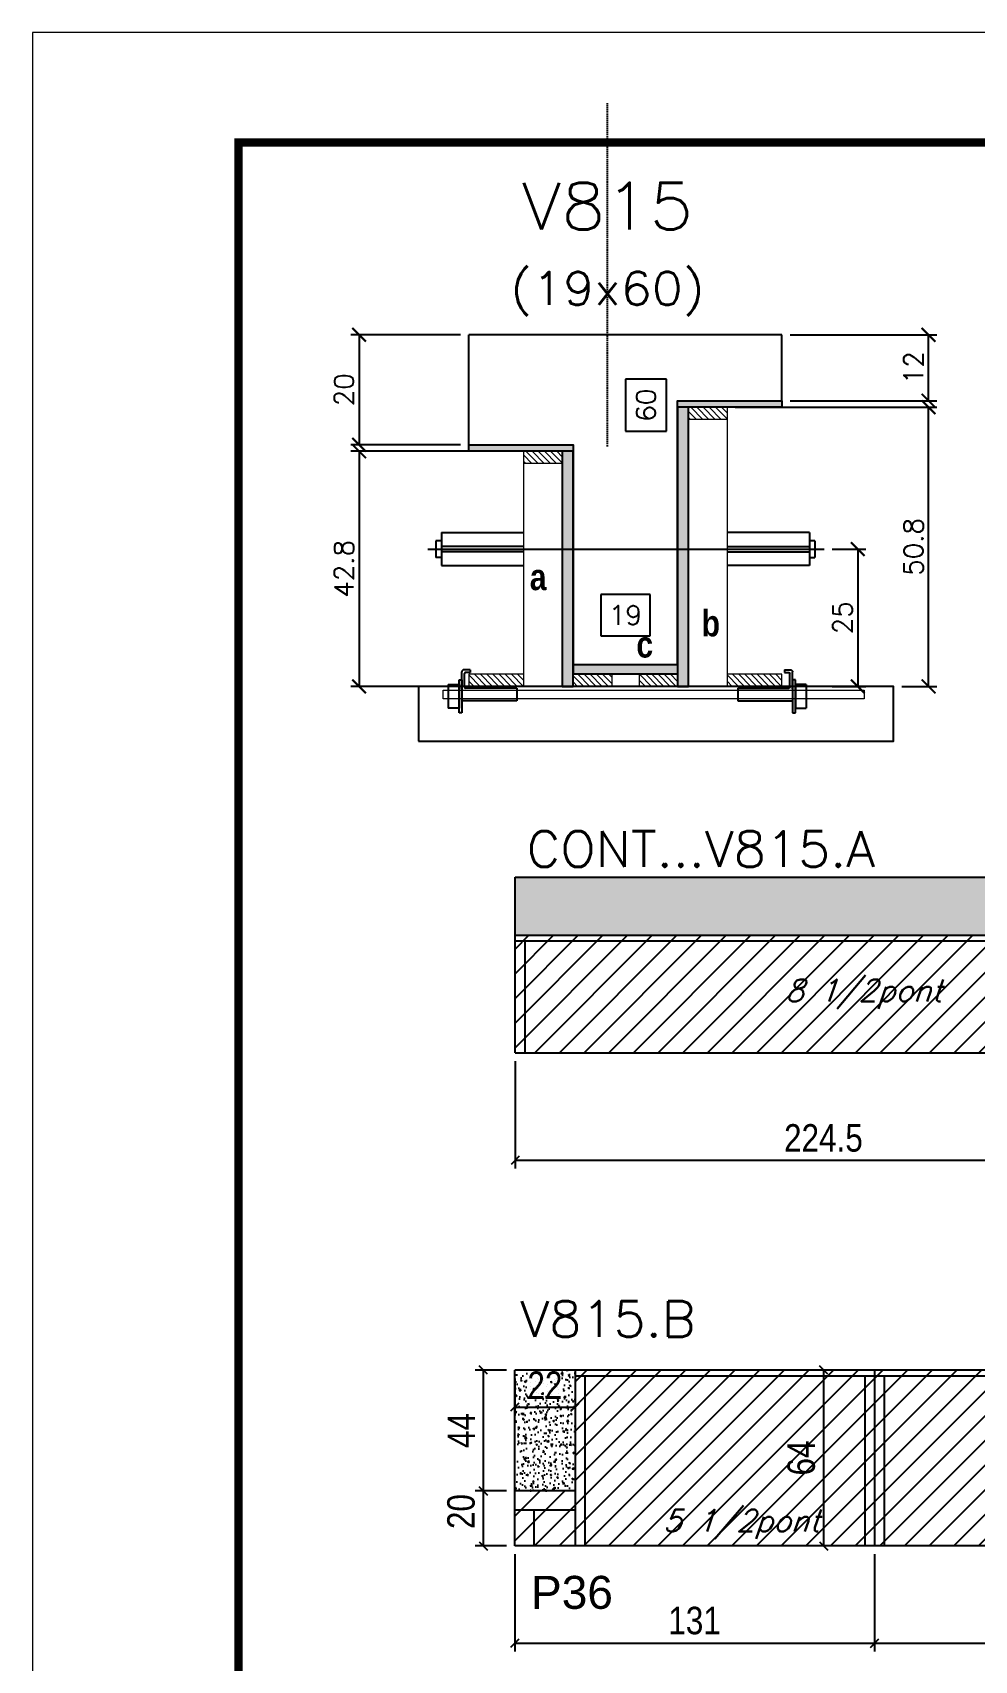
# Model space of a CAD drawing. Extents: x -20960 to -5926, y -2106 to 21915.
# Drawn here: x -10608 to -10266, y 15580 to 16173 of the extents above; entities that cross this region are included whole.
import ezdxf
from ezdxf.enums import TextEntityAlignment as Align

# ---------------------------------------------------------------- set-up
doc = ezdxf.new("R2010")
doc.units = 0
doc.linetypes.add('DASHED', pattern=[0.75, 0.5, -0.25])
doc.linetypes.add('HIDDEN', pattern=[0.375, 0.25, -0.125])
for name, color, linetype in [('5', 5, 'Continuous'), ('barrote', 251, 'Continuous'), ('COTA', 241, 'Continuous'), ('Cota Seção (2x)', 4, 'Continuous'), ('detalhes', 4, 'Continuous'), ('Painéis', 200, 'Continuous'), ('presilha', 1, 'Continuous'), ('Reaproveitamento', 251, 'Continuous'), ('SARR_2.2x7', 40, 'Continuous'), ('SARR_3.5x7', 81, 'Continuous'), ('TENSOR', 3, 'Continuous'), ('texto', 7, 'Continuous'), ('Texto de Titulo', 7, 'Continuous'), ('Texto Qtd Sarr', 242, 'Continuous')]:
    doc.layers.add(name, color=color, linetype=linetype)
for name, color, linetype, lineweight in [('CONCRETO', 251, 'Continuous', 25), ('Folhas', 255, 'Continuous', 9), ('Hachura', 251, 'Continuous', 9), ('Madeira', 126, 'Continuous', 18), ('SARRAFO DE PRESSAO', 251, 'DASHED', 9), ('SCO-___-LAJ', 2, 'Continuous', 0), ('Texto Seção', 7, 'Continuous', 15)]:
    doc.layers.add(name, color=color, linetype=linetype, lineweight=lineweight)
doc.styles.add('COTA TECNICA', font='techl___.ttf', dxfattribs={"height": 10})
doc.styles.add('REGUA-120', font='ROMANS.shx', dxfattribs={"height": 15})
doc.styles.add('Romans', font='romans.shx')
doc.styles.get("Standard").update_dxf_attribs({"font": 'arial.ttf'})
doc.styles.add('TECNICA', font='techb___.ttf', dxfattribs={"height": 10})
doc.dimstyles.new('Cota Seção (2x)', dxfattribs={"dimtxt": 7, "dimasz": 5, "dimexe": 3, "dimexo": 3, "dimgap": 2, "dimtad": 3, "dimdec": 1, "dimlfac": 0.5, "dimzin": 12, "dimdsep": 46, "dimtxsty": 'Romans', "dimblk": 'ARCHTICK', "dimcen": 0, "dimclrd": 4, "dimclre": 4, "dimclrt": 1, "dimadec": 1, "dimazin": 3, "dimtfac": 1, "dimtdec": 1, "dimtmove": 0, "dimatfit": 3, "dimldrblk": 'OBLIQUE', "dimfxl": 1, "dimtolj": 1, "dimtzin": 12, "dimarcsym": 0})
doc.dimstyles.new('Cota Seção interna', dxfattribs={"dimtxt": 7, "dimasz": 6, "dimexe": 0.18, "dimexo": 2, "dimgap": -4, "dimtad": 3, "dimdec": 1, "dimlfac": 0.5, "dimzin": 12, "dimdsep": 46, "dimtxsty": 'Romans', "dimblk": 'ARCHTICK', "dimcen": 0.09, "dimse1": 1, "dimse2": 1, "dimsd1": 1, "dimsd2": 1, "dimclrd": 180, "dimclre": 5, "dimclrt": 1, "dimadec": 0, "dimazin": 3, "dimtfac": 1, "dimtdec": 1, "dimtofl": 0, "dimtmove": 0, "dimatfit": 3, "dimldrblk": 'ARCHTICK', "dimfxl": 1, "dimtolj": 1, "dimtzin": 0, "dimarcsym": 0})
doc.dimstyles.new('PAINEL', dxfattribs={"dimtxt": 10, "dimasz": 3, "dimexe": 3, "dimexo": 3, "dimgap": 3, "dimtad": 1, "dimdec": 1, "dimzin": 12, "dimdsep": 46, "dimtxsty": 'COTA TECNICA', "dimblk1": 'OBLIQUE', "dimblk2": 'OBLIQUE', "dimsah": 1, "dimcen": 0.9, "dimclrd": 4, "dimclre": 4, "dimclrt": 240, "dimadec": 1, "dimazin": 3, "dimtfac": 1, "dimtdec": 1, "dimtmove": 0, "dimatfit": 3, "dimfxl": 1, "dimtolj": 1, "dimtzin": 12, "dimarcsym": 0})
pattern_1 = [(45, (-152544.062, -16012.6736), (-4.49012806, 4.49012806), [])]

# ---------------------------------------------------------------- blocks, each defined once
blk = doc.blocks.new('9999999999')
at = {"layer": 'Folhas'}
blk.add_lwpolyline([(98138.98, 34190.21), (99623.98, 34190.21), (99623.98, 35240.21), (98138.98, 35240.21)], close=True, dxfattribs=at)
at = {"layer": 'Folhas', "color": 30, "const_width": 3}
blk.add_lwpolyline([(98213.98, 34230.21), (99583.98, 34230.21), (99583.98, 35200.21), (98213.98, 35200.21)], close=True, dxfattribs=at)
blk = doc.blocks.new('titulo1')
at = {"layer": 'Defpoints', "color": 252, "linetype": 'HIDDEN', "ltscale": 2}
blk.add_line((0, 0), (0, 125), dxfattribs=at)
at = {"layer": 'Defpoints', "style": 'Romans', "oblique": 15}
blk.add_attdef('FOLHA', text='', height=10, dxfattribs=at).set_placement((0, 15.58), align=Align.MIDDLE_CENTER)
at = {"layer": 'Texto Qtd Sarr', "color": 3, "style": 'Romans', "oblique": 15}
for tag, height, p in [('TITULO', 17, (0, 71.45)), ('SEÇÃO', 12, (0, 41.55))]:
    blk.add_attdef(tag, text='', height=height, dxfattribs=at).set_placement(p, align=Align.MIDDLE_CENTER)
blk = doc.blocks.new('*D783')
at = {"layer": 'Cota Seção (2x)', "color": 180, "lineweight": -2, "transparency": 16777216}
for p, q in [((-10377.63, 16046.35), (-10392.63, 16046.35)), ((-10392.63, 16046.35), (-10392.63, 16027.35)), ((-10377.63, 16027.35), (-10377.63, 16046.35)), ((-10392.63, 16027.35), (-10377.63, 16027.35))]:
    blk.add_line(p, q, dxfattribs=at)
at = {"layer": 'Defpoints', "color": 0, "transparency": 16777216}
for p in [(-10373.63, 16062.47), (-10373.63, 16062.47), (-10373.63, 15942.47)]:
    blk.add_point(p, dxfattribs=at)
at = {"layer": 'Cota Seção (2x)', "color": 1, "transparency": 16777216, "insert": (-10385.13, 16036.85), "char_height": 7, "attachment_point": 5, "rotation": 90, "style": 'Romans'}
blk.add_mtext('\\A1;60', dxfattribs=at)
blk = doc.blocks.new('_ArchTick')
at = {"color": 0, "linetype": 'ByBlock', "const_width": 0.15}
blk.add_lwpolyline([(-0.5, -0.5), (0.5, 0.5)], dxfattribs=at)
blk = doc.blocks.new('PRESILHA METÁLICA 1')
at = {"layer": 'presilha'}
for p, q in [((7.5, 10.64), (7.5, 19.86)), ((12, 21), (8.64, 21)), ((9, 11.57), (9, 18.93)), ((12, 19.5), (9.57, 19.5)), ((12, 21), (12, 19.5)), ((0, 13), (6, 13)), ((0, 13), (0, 0)), ((6, 15.5), (7.5, 15.5)), ((6, -2.5), (6, 15.5)), ((6, 13), (6, 0)), ((7.5, 15.5), (7.5, -2.5)), ((37.5, 11), (9.57, 11)), ((37.5, 11), (37.5, 4.1)), ((6, 0), (0, 0)), ((37.5, 4.1), (7.5, 4.1)), ((7.5, -2.5), (6, -2.5))]:
    blk.add_line(p, q, dxfattribs=at)
for centre, radius, start, end in [((8.64, 19.86), 1.14, 90, 180), ((9.57, 18.93), 0.57, 90, 180), ((9.57, 11.57), 0.57, 180, 270)]:
    blk.add_arc(centre, radius, start, end, dxfattribs=at)
blk = doc.blocks.new('*D784')
at = {"layer": 'Cota Seção (2x)', "color": 180, "lineweight": -2, "transparency": 16777216}
for p, q in [((-10383.63, 15967.9), (-10401.63, 15967.9)), ((-10401.63, 15967.9), (-10401.63, 15952.9)), ((-10383.63, 15952.9), (-10383.63, 15967.9)), ((-10401.63, 15952.9), (-10383.63, 15952.9))]:
    blk.add_line(p, q, dxfattribs=at)
at = {"layer": 'Defpoints', "color": 0, "transparency": 16777216}
for p in [(-10373.63, 15948.9), (-10411.63, 15934.47), (-10373.63, 15934.47)]:
    blk.add_point(p, dxfattribs=at)
at = {"layer": 'Cota Seção (2x)', "color": 1, "transparency": 16777216, "insert": (-10392.63, 15960.4), "char_height": 7, "attachment_point": 5, "style": 'Romans'}
blk.add_mtext('\\A1;19', dxfattribs=at)
blk = doc.blocks.new('*D785')
at = {"layer": 'COTA', "color": 4, "lineweight": -2, "transparency": 16777216}
for p, q in [((-10432.63, 16020.07), (-10492.6, 16020.07)), ((-10489.6, 16020.07), (-10489.6, 15934.47)), ((-10432.63, 15934.47), (-10492.6, 15934.47))]:
    blk.add_line(p, q, dxfattribs=at)
at = {"layer": 'Defpoints', "color": 0, "transparency": 16777216}
for p in [(-10429.63, 16020.07), (-10489.6, 15934.47), (-10429.63, 15934.47)]:
    blk.add_point(p, dxfattribs=at)
at = {"layer": 'COTA', "color": 4, "lineweight": -2, "transparency": 16777216, "xscale": 5, "yscale": 5, "zscale": 5}
for p, rotation in [((-10489.6, 16020.07), 90), ((-10489.6, 15934.47), 270)]:
    blk.add_blockref('_ArchTick', p, dxfattribs=dict(at, rotation=rotation))
at = {"layer": 'COTA', "color": 1, "transparency": 16777216, "insert": (-10495.1, 15977.27), "char_height": 7, "attachment_point": 5, "rotation": 90, "style": 'Romans'}
blk.add_mtext('\\A1;42.8', dxfattribs=at)
blk = doc.blocks.new('_Oblique')
at = {"color": 0, "linetype": 'ByBlock', "lineweight": -2}
blk.add_line((-0.5, -0.5), (0.5, 0.5), dxfattribs=at)
blk = doc.blocks.new('*D786')
at = {"layer": 'COTA', "color": 4, "lineweight": -2, "transparency": 16777216}
for p, q in [((-10317.32, 15984.44), (-10305.05, 15984.44)), ((-10308.05, 15984.44), (-10308.05, 15934.47)), ((-10317.32, 15934.47), (-10305.05, 15934.47))]:
    blk.add_line(p, q, dxfattribs=at)
at = {"layer": 'Defpoints', "color": 0, "transparency": 16777216}
for p in [(-10320.32, 15984.44), (-10320.32, 15934.47), (-10308.05, 15934.47)]:
    blk.add_point(p, dxfattribs=at)
at = {"layer": 'COTA', "color": 4, "lineweight": -2, "transparency": 16777216, "xscale": 5, "yscale": 5, "zscale": 5}
for p, rotation in [((-10308.05, 15984.44), 90), ((-10308.05, 15934.47), 270)]:
    blk.add_blockref('_ArchTick', p, dxfattribs=dict(at, rotation=rotation))
at = {"layer": 'COTA', "color": 1, "transparency": 16777216, "insert": (-10313.55, 15959.46), "char_height": 7, "attachment_point": 5, "rotation": 90, "style": 'Romans'}
blk.add_mtext('\\A1;25', dxfattribs=at)
blk = doc.blocks.new('*D787')
at = {"layer": 'COTA', "color": 4, "lineweight": -2, "transparency": 16777216}
for p, q in [((-10452.63, 16062.47), (-10492.6, 16062.47)), ((-10489.6, 16062.47), (-10489.6, 16022.47)), ((-10452.63, 16022.47), (-10492.6, 16022.47))]:
    blk.add_line(p, q, dxfattribs=at)
at = {"layer": 'Defpoints', "color": 0, "transparency": 16777216}
for p in [(-10449.63, 16062.47), (-10489.6, 16022.47), (-10449.63, 16022.47)]:
    blk.add_point(p, dxfattribs=at)
at = {"layer": 'COTA', "color": 4, "lineweight": -2, "transparency": 16777216, "xscale": 5, "yscale": 5, "zscale": 5}
for p, rotation in [((-10489.6, 16062.47), 90), ((-10489.6, 16022.47), 270)]:
    blk.add_blockref('_ArchTick', p, dxfattribs=dict(at, rotation=rotation))
at = {"layer": 'COTA', "color": 1, "transparency": 16777216, "insert": (-10495.1, 16042.47), "char_height": 7, "attachment_point": 5, "rotation": 90, "style": 'Romans'}
blk.add_mtext('\\A1;20', dxfattribs=at)
blk = doc.blocks.new('*D788')
at = {"layer": 'COTA', "color": 4, "lineweight": -2, "transparency": 16777216}
for p, q in [((-10352.63, 16036.07), (-10279.25, 16036.07)), ((-10282.25, 15934.47), (-10282.25, 16036.07)), ((-10292.02, 15934.47), (-10279.25, 15934.47))]:
    blk.add_line(p, q, dxfattribs=at)
at = {"layer": 'Defpoints', "color": 0, "transparency": 16777216}
for p in [(-10355.63, 16036.07), (-10282.25, 16036.07), (-10295.02, 15934.47)]:
    blk.add_point(p, dxfattribs=at)
at = {"layer": 'COTA', "color": 4, "lineweight": -2, "transparency": 16777216, "xscale": 5, "yscale": 5, "zscale": 5}
for p, rotation in [((-10282.25, 16036.07), 90), ((-10282.25, 15934.47), 270)]:
    blk.add_blockref('_ArchTick', p, dxfattribs=dict(at, rotation=rotation))
at = {"layer": 'COTA', "color": 1, "transparency": 16777216, "insert": (-10287.75, 15985.27), "char_height": 7, "attachment_point": 5, "rotation": 90, "style": 'Romans'}
blk.add_mtext('\\A1;50.8', dxfattribs=at)
blk = doc.blocks.new('*D789')
at = {"layer": 'COTA', "color": 4, "lineweight": -2, "transparency": 16777216}
for p, q in [((-10332.63, 16062.47), (-10279.25, 16062.47)), ((-10282.25, 16038.47), (-10282.25, 16062.47)), ((-10332.63, 16038.47), (-10279.25, 16038.47))]:
    blk.add_line(p, q, dxfattribs=at)
at = {"layer": 'Defpoints', "color": 0, "transparency": 16777216}
for p in [(-10335.63, 16062.47), (-10282.25, 16062.47), (-10335.63, 16038.47)]:
    blk.add_point(p, dxfattribs=at)
at = {"layer": 'COTA', "color": 4, "lineweight": -2, "transparency": 16777216, "xscale": 5, "yscale": 5, "zscale": 5}
for p, rotation in [((-10282.25, 16062.47), 90), ((-10282.25, 16038.47), 270)]:
    blk.add_blockref('_ArchTick', p, dxfattribs=dict(at, rotation=rotation))
at = {"layer": 'COTA', "color": 1, "transparency": 16777216, "insert": (-10287.75, 16050.47), "char_height": 7, "attachment_point": 5, "rotation": 90, "style": 'Romans'}
blk.add_mtext('\\A1;12', dxfattribs=at)
blk = doc.blocks.new('*D765')
at = {"layer": 'COTA', "color": 4, "linetype": 'ByBlock', "lineweight": -2, "transparency": 16777216}
for p, q in [((-10432.95, 15618.53), (-10432.95, 15583.07)), ((-10301.95, 15618.53), (-10301.95, 15583.07)), ((-10432.95, 15586.07), (-10301.95, 15586.07))]:
    blk.add_line(p, q, dxfattribs=at)
at = {"layer": 'Defpoints', "color": 0, "linetype": 'ByBlock', "transparency": 16777216}
for p in [(-10432.95, 15621.53), (-10301.95, 15621.53), (-10301.95, 15586.07)]:
    blk.add_point(p, dxfattribs=at)
at = {"layer": 'COTA', "color": 4, "linetype": 'ByBlock', "lineweight": -2, "transparency": 16777216, "xscale": 3, "yscale": 3, "zscale": 3, "rotation": 180}
blk.add_blockref('_Oblique', (-10432.95, 15586.07), dxfattribs=at)
at = {"layer": 'COTA', "color": 4, "linetype": 'ByBlock', "lineweight": -2, "transparency": 16777216, "xscale": 3, "yscale": 3, "zscale": 3}
blk.add_blockref('_Oblique', (-10301.95, 15586.07), dxfattribs=at)
at = {"layer": 'COTA', "color": 240, "linetype": 'ByBlock', "transparency": 16777216, "insert": (-10367.45, 15594.29), "char_height": 10, "attachment_point": 5, "style": 'COTA TECNICA'}
blk.add_mtext('\\A1;131', dxfattribs=at)
blk = doc.blocks.new('*D766')
at = {"layer": 'COTA', "color": 4, "linetype": 'ByBlock', "lineweight": -2, "transparency": 16777216}
for p, q in [((-10301.95, 15618.53), (-10301.95, 15583.07)), ((-10179.95, 15618.53), (-10179.95, 15583.07)), ((-10301.95, 15586.07), (-10179.95, 15586.07))]:
    blk.add_line(p, q, dxfattribs=at)
at = {"layer": 'Defpoints', "color": 0, "linetype": 'ByBlock', "transparency": 16777216}
for p in [(-10301.95, 15621.53), (-10179.95, 15621.53), (-10179.95, 15586.07)]:
    blk.add_point(p, dxfattribs=at)
at = {"layer": 'COTA', "color": 4, "linetype": 'ByBlock', "lineweight": -2, "transparency": 16777216, "xscale": 3, "yscale": 3, "zscale": 3, "rotation": 180}
blk.add_blockref('_Oblique', (-10301.95, 15586.07), dxfattribs=at)
at = {"layer": 'COTA', "color": 4, "linetype": 'ByBlock', "lineweight": -2, "transparency": 16777216, "xscale": 3, "yscale": 3, "zscale": 3}
blk.add_blockref('_Oblique', (-10179.95, 15586.07), dxfattribs=at)
at = {"layer": 'COTA', "color": 240, "linetype": 'ByBlock', "transparency": 16777216, "insert": (-10240.95, 15594.12), "char_height": 10, "attachment_point": 5, "style": 'COTA TECNICA'}
blk.add_mtext('\\A1;122', dxfattribs=at)
blk = doc.blocks.new('*D772')
at = {"layer": 'COTA', "color": 4, "linetype": 'ByBlock', "lineweight": -2, "transparency": 16777216}
for p, q in [((-10435.95, 15641.53), (-10447.34, 15641.53)), ((-10444.34, 15621.53), (-10444.34, 15641.53)), ((-10435.95, 15621.53), (-10447.34, 15621.53))]:
    blk.add_line(p, q, dxfattribs=at)
at = {"layer": 'Defpoints', "color": 0, "linetype": 'ByBlock', "transparency": 16777216}
for p in [(-10444.34, 15641.53), (-10432.95, 15641.53), (-10432.95, 15621.53)]:
    blk.add_point(p, dxfattribs=at)
at = {"layer": 'COTA', "color": 4, "linetype": 'ByBlock', "lineweight": -2, "transparency": 16777216, "xscale": 3, "yscale": 3, "zscale": 3}
for p, rotation in [((-10444.34, 15641.53), 90), ((-10444.34, 15621.53), 270)]:
    blk.add_blockref('_Oblique', p, dxfattribs=dict(at, rotation=rotation))
at = {"layer": 'COTA', "color": 240, "linetype": 'ByBlock', "transparency": 16777216, "insert": (-10452.44, 15634.03), "char_height": 10, "attachment_point": 5, "rotation": 90, "style": 'COTA TECNICA'}
blk.add_mtext('\\A1;20', dxfattribs=at)
blk = doc.blocks.new('*D773')
at = {"layer": 'COTA', "color": 4, "linetype": 'ByBlock', "lineweight": -2, "transparency": 16777216}
for p, q in [((-10435.95, 15685.53), (-10447.34, 15685.53)), ((-10444.34, 15641.53), (-10444.34, 15685.53)), ((-10435.95, 15641.53), (-10447.34, 15641.53))]:
    blk.add_line(p, q, dxfattribs=at)
at = {"layer": 'Defpoints', "color": 0, "linetype": 'ByBlock', "transparency": 16777216}
for p in [(-10444.34, 15685.53), (-10432.95, 15685.53), (-10432.95, 15641.53)]:
    blk.add_point(p, dxfattribs=at)
at = {"layer": 'COTA', "color": 4, "linetype": 'ByBlock', "lineweight": -2, "transparency": 16777216, "xscale": 3, "yscale": 3, "zscale": 3}
for p, rotation in [((-10444.34, 15685.53), 90), ((-10444.34, 15641.53), 270)]:
    blk.add_blockref('_Oblique', p, dxfattribs=dict(at, rotation=rotation))
at = {"layer": 'COTA', "color": 240, "linetype": 'ByBlock', "transparency": 16777216, "insert": (-10452.41, 15663.53), "char_height": 10, "attachment_point": 5, "rotation": 90, "style": 'COTA TECNICA'}
blk.add_mtext('\\A1;44', dxfattribs=at)
blk = doc.blocks.new('*D811')
at = {"layer": 'COTA', "color": 4, "lineweight": -2, "ltscale": 25, "transparency": 16777216}
for p, q in [((-10432.95, 15682.53), (-10432.95, 15669.05)), ((-10410.95, 15682.53), (-10410.95, 15669.05)), ((-10432.95, 15672.05), (-10410.95, 15672.05))]:
    blk.add_line(p, q, dxfattribs=at)
at = {"layer": 'Defpoints', "color": 0, "ltscale": 25, "transparency": 16777216}
for p in [(-10432.95, 15685.53), (-10410.95, 15685.53), (-10410.95, 15672.05)]:
    blk.add_point(p, dxfattribs=at)
at = {"layer": 'COTA', "color": 4, "lineweight": -2, "ltscale": 25, "transparency": 16777216, "xscale": 3, "yscale": 3, "zscale": 3, "rotation": 180}
blk.add_blockref('_Oblique', (-10432.95, 15672.05), dxfattribs=at)
at = {"layer": 'COTA', "color": 4, "lineweight": -2, "ltscale": 25, "transparency": 16777216, "xscale": 3, "yscale": 3, "zscale": 3}
blk.add_blockref('_Oblique', (-10410.95, 15672.05), dxfattribs=at)
at = {"layer": 'COTA', "color": 240, "ltscale": 25, "transparency": 16777216, "insert": (-10421.95, 15680.05), "char_height": 10, "attachment_point": 5, "style": 'COTA TECNICA'}
blk.add_mtext('\\A1;22', dxfattribs=at)
blk = doc.blocks.new('*D812')
at = {"layer": 'COTA', "color": 4, "lineweight": -2, "ltscale": 25, "transparency": 16777216}
for p, q in [((-10304.95, 15685.53), (-10323.48, 15685.53)), ((-10320.48, 15685.53), (-10320.48, 15621.53)), ((-10304.95, 15621.53), (-10323.48, 15621.53))]:
    blk.add_line(p, q, dxfattribs=at)
at = {"layer": 'Defpoints', "color": 0, "ltscale": 25, "transparency": 16777216}
for p in [(-10301.95, 15685.53), (-10320.48, 15621.53), (-10301.95, 15621.53)]:
    blk.add_point(p, dxfattribs=at)
at = {"layer": 'COTA', "color": 4, "lineweight": -2, "ltscale": 25, "transparency": 16777216, "xscale": 3, "yscale": 3, "zscale": 3}
for p, rotation in [((-10320.48, 15685.53), 90), ((-10320.48, 15621.53), 270)]:
    blk.add_blockref('_Oblique', p, dxfattribs=dict(at, rotation=rotation))
at = {"layer": 'COTA', "color": 240, "ltscale": 25, "transparency": 16777216, "insert": (-10328.58, 15653.53), "char_height": 10, "attachment_point": 5, "rotation": 90, "style": 'COTA TECNICA'}
blk.add_mtext('\\A1;64', dxfattribs=at)
blk = doc.blocks.new('*D779')
at = {"layer": 'COTA', "color": 4, "linetype": 'ByBlock', "lineweight": -2, "transparency": 16777216}
for p, q in [((-10432.78, 15798.06), (-10432.78, 15758.91)), ((-10208.28, 15798.06), (-10208.28, 15758.91)), ((-10432.78, 15761.91), (-10208.28, 15761.91))]:
    blk.add_line(p, q, dxfattribs=at)
at = {"layer": 'Defpoints', "color": 0, "linetype": 'ByBlock', "transparency": 16777216}
for p in [(-10432.78, 15801.06), (-10208.28, 15801.06), (-10208.28, 15761.91)]:
    blk.add_point(p, dxfattribs=at)
at = {"layer": 'COTA', "color": 4, "linetype": 'ByBlock', "lineweight": -2, "transparency": 16777216, "xscale": 3, "yscale": 3, "zscale": 3, "rotation": 180}
blk.add_blockref('_Oblique', (-10432.78, 15761.91), dxfattribs=at)
at = {"layer": 'COTA', "color": 4, "linetype": 'ByBlock', "lineweight": -2, "transparency": 16777216, "xscale": 3, "yscale": 3, "zscale": 3}
blk.add_blockref('_Oblique', (-10208.28, 15761.91), dxfattribs=at)
at = {"layer": 'COTA', "color": 240, "linetype": 'ByBlock', "transparency": 16777216, "insert": (-10320.53, 15770.01), "char_height": 10, "attachment_point": 5, "style": 'COTA TECNICA'}
blk.add_mtext('\\A1;224.5', dxfattribs=at)

msp = doc.modelspace()

# ---------------------------------------------------------------- hatches: boundary and pattern name
at = {"layer": 'COTA', "ltscale": 25}
h = msp.add_hatch(dxfattribs=at)
h.set_pattern_fill('AR-CONC', color=256, scale=0.03)
h.set_pattern_definition([(50, (-147740.269, -7948.827), (5.46554007, -0.47817257), [0.5715, -6.2865]), (355, (-147740.269, -7948.827), (-1.05730264, 5.73170536), [0.4572, -5.02921753]), (100.4514447, (-147739.8136, -7948.867), (4.40823741, 5.25353256), [0.48570026, -5.34270734]), (46.1842, (-147740.269, -7947.303), (8.13237123, -1.26126984), [0.85725, -9.42975]), (96.6355576, (-147739.591, -7947.408), (7.122124, 7.42278374), [0.7285507, -8.01406824]), (351.184151, (-147740.269, -7947.303), (7.122124, 7.42278374), [0.685799, -7.54379196]), (21, (-147739.507, -7947.684), (4.54843174, -3.06795595), [0.5715, -6.2865]), (326, (-147739.507, -7947.684), (1.85406085, 5.52563898), [0.4572, -5.0292]), (71.451445, (-147739.128, -7947.94), (6.40249258, 2.45768307), [0.48570026, -5.34269813]), (37.5, (-147740.269, -7948.8272), (0.092658098, 2.536651166), [0, -4.96824, 0, -5.1054, 0, -5.04825]), (7.5, (-147740.269, -7948.8272), (2.004589875, 3.005417245), [0, -2.91084, 0, -4.85394, 0, -1.92405]), (327.5, (-147741.9683, -7948.8272), (4.067717855, -0.17186232), [0, -1.905, 0, -5.9436, 0, -7.8867]), (317.5, (-147742.7303, -7948.8272), (4.44387544, 0.76279473), [0, -2.4765, 0, -3.94716, 0, -5.6007])])
h.paths.add_polyline_path([(-10432.78, 15865.06), (-10432.78, 15843.86), (-9262.78, 15843.86), (-9262.78, 15865.06)])
at = {"layer": 'COTA', "linetype": 'ByBlock'}
h = msp.add_hatch(dxfattribs=at)
h.set_pattern_fill('AR-CONC', color=256, scale=0.03)
h.set_pattern_definition([(50, (-147709.4264, -14827.927), (5.46554007, -0.47817257), [0.5715, -6.2865]), (355, (-147709.4264, -14827.927), (-1.05730264, 5.73170536), [0.4572, -5.02921753]), (100.4514447, (-147708.971, -14827.967), (4.40823741, 5.25353256), [0.48570026, -5.34270734]), (46.1842, (-147709.4264, -14826.403), (8.13237123, -1.26126984), [0.85725, -9.42975]), (96.6355576, (-147708.749, -14826.508), (7.122124, 7.42278374), [0.7285507, -8.01406824]), (351.184151, (-147709.426, -14826.403), (7.122124, 7.42278374), [0.685799, -7.54379196]), (21, (-147708.6644, -14826.784), (4.54843174, -3.06795595), [0.5715, -6.2865]), (326, (-147708.6644, -14826.784), (1.85406085, 5.52563898), [0.4572, -5.0292]), (71.451445, (-147708.2854, -14827.0397), (6.40249258, 2.45768307), [0.48570026, -5.34269813]), (37.5, (-147709.4264, -14827.927), (0.092658098, 2.536651166), [0, -4.96824, 0, -5.1054, 0, -5.04825]), (7.5, (-147709.4264, -14827.927), (2.004589875, 3.005417245), [0, -2.91084, 0, -4.85394, 0, -1.92405]), (327.5, (-147711.1257, -14827.927), (4.067717855, -0.17186232), [0, -1.905, 0, -5.9436, 0, -7.8867]), (317.5, (-147711.8877, -14827.927), (4.44387544, 0.76279473), [0, -2.4765, 0, -3.94716, 0, -5.6007])])
h.paths.add_polyline_path([(-10432.95, 15641.53), (-10410.95, 15641.53), (-10410.95, 15685.53), (-10432.95, 15685.53)])
at = {"layer": 'Hachura'}
h = msp.add_hatch(color=256, dxfattribs=at)
h.dxf.hatch_style = 1
h.paths.add_polyline_path([(-10373.63, 16036.07), (-10373.63, 16038.47), (-10335.63, 16038.47), (-10335.63, 16036.07)])
h = msp.add_hatch(color=256, dxfattribs=at)
h.dxf.hatch_style = 1
h.paths.add_polyline_path([(-10369.63, 16036.07), (-10373.63, 16036.07), (-10373.63, 15934.47), (-10369.63, 15934.47)])
h = msp.add_hatch(dxfattribs=at)
h.set_pattern_fill('ANSI31', color=256, scale=0.5, angle=270, style=0)
h.set_pattern_definition([(315, (12536.1923, 7728.4293), (1.12253202, 1.12253202), [])])
h.paths.add_polyline_path([(-10369.63, 16031.67), (-10369.63, 16036.07), (-10355.63, 16036.07), (-10355.63, 16031.67)])
h = msp.add_hatch(color=256, dxfattribs=at)
h.dxf.hatch_style = 1
h.paths.add_polyline_path([(-10449.63, 16020.07), (-10449.63, 16022.47), (-10411.63, 16022.47), (-10411.63, 16020.07)])
h = msp.add_hatch(dxfattribs=at)
h.set_pattern_fill('ANSI31', color=256, scale=0.5, angle=270, style=0)
h.set_pattern_definition([(315, (12476.1923, 7712.4293), (1.12253202, 1.12253202), [])])
h.paths.add_polyline_path([(-10429.63, 16015.67), (-10429.63, 16020.07), (-10415.63, 16020.07), (-10415.63, 16015.67)])
h = msp.add_hatch(color=256, dxfattribs=at)
h.dxf.hatch_style = 1
h.paths.add_polyline_path([(-10411.63, 16020.07), (-10415.63, 16020.07), (-10415.63, 15934.47), (-10411.63, 15934.47)])
h = msp.add_hatch(dxfattribs=at)
h.set_pattern_fill('ANSI31', color=256, scale=0.5, angle=270, style=0)
h.set_pattern_definition([(315, (12442.1923, 7704.8293), (1.12253202, 1.12253202), [])])
h.paths.add_polyline_path([(-10429.63, 15934.47), (-10429.63, 15938.87), (-10449.63, 15938.87), (-10449.63, 15934.47)])
h = msp.add_hatch(color=256, dxfattribs=at)
h.dxf.hatch_style = 1
h.paths.add_polyline_path([(-10411.63, 15938.87), (-10411.63, 15942.47), (-10373.63, 15942.47), (-10373.63, 15938.87)])
h = msp.add_hatch(dxfattribs=at)
h.set_pattern_fill('ANSI31', color=256, scale=0.5, angle=270, style=0)
h.set_pattern_definition([(315, (12544.9944, 7704.8293), (1.12253202, 1.12253202), [])])
h.paths.add_polyline_path([(-10411.63, 15934.47), (-10411.63, 15938.87), (-10397.63, 15938.87), (-10397.63, 15934.47)])
h = msp.add_hatch(dxfattribs=at)
h.set_pattern_fill('ANSI31', color=256, scale=0.5, angle=270, style=0)
h.set_pattern_definition([(315, (12544.9923, 7704.8293), (1.12253202, 1.12253202), [])])
h.paths.add_polyline_path([(-10373.63, 15934.47), (-10373.63, 15938.87), (-10387.63, 15938.87), (-10387.63, 15934.47)])
h = msp.add_hatch(dxfattribs=at)
h.set_pattern_fill('ANSI31', color=256, scale=0.5, angle=270, style=0)
h.set_pattern_definition([(315, (12536.1923, 7704.8293), (1.12253202, 1.12253202), [])])
h.paths.add_polyline_path([(-10335.63, 15934.47), (-10335.63, 15938.87), (-10355.63, 15938.87), (-10355.63, 15934.47)])
at = {"layer": 'Reaproveitamento', "linetype": 'ByBlock'}
h = msp.add_hatch(dxfattribs=at)
h.set_pattern_fill('ANSI31', color=256, scale=2)
h.set_pattern_definition([(45, (-152558.5927, -15991.4767), (-4.49012806, 4.49012806), [])])
h.paths.add_polyline_path([(-10208.28, 15801.06), (-10208.28, 15843.86), (-10432.78, 15843.86), (-10432.78, 15801.06)])
h.paths.add_polyline_path([(-10342.27, 15814.47), (-10274.65, 15814.47), (-10269.15, 15830.44), (-10336.77, 15830.44)], flags=24)
h = msp.add_hatch(dxfattribs=at)
h.set_pattern_fill('ANSI31', color=256, scale=2)
h.set_pattern_definition(pattern_1)
h.paths.add_polyline_path([(-10301.95, 15621.53), (-10301.95, 15685.53), (-10410.95, 15685.53), (-10410.95, 15641.53), (-10432.95, 15641.53), (-10432.95, 15621.53), (-10410.95, 15621.53)])
h = msp.add_hatch(dxfattribs=at)
h.set_pattern_fill('ANSI31', color=256, scale=2)
h.set_pattern_definition(pattern_1)
h.paths.add_polyline_path([(-10179.95, 15685.53), (-10301.95, 15685.53), (-10301.95, 15621.53), (-10179.95, 15621.53)])

# ---------------------------------------------------------------- linework, layer by layer
at = {"ltscale": 3}
for p, q in [((-10461.63, 15987.44), (-10461.63, 15981.44)), ((-10459.63, 15987.44), (-10461.63, 15987.44)), ((-10459.63, 15990.44), (-10459.63, 15978.44)), ((-10459.63, 15990.44), (-10429.63, 15990.44)), ((-10429.63, 15985.44), (-10459.63, 15985.44)), ((-10325.63, 15990.44), (-10355.63, 15990.44)), ((-10355.63, 15985.44), (-10325.63, 15985.44)), ((-10325.63, 15990.44), (-10325.63, 15978.44)), ((-10323.63, 15987.44), (-10325.63, 15987.44)), ((-10323.63, 15987.44), (-10323.63, 15981.44)), ((-10459.63, 15981.44), (-10461.63, 15981.44)), ((-10429.63, 15983.44), (-10459.63, 15983.44)), ((-10355.63, 15983.44), (-10325.63, 15983.44)), ((-10325.63, 15981.44), (-10323.63, 15981.44)), ((-10459.63, 15978.44), (-10429.63, 15978.44)), ((-10325.63, 15978.44), (-10355.63, 15978.44))]:
    msp.add_line(p, q, dxfattribs=at)
at = {"layer": 'barrote'}
msp.add_lwpolyline([(-10467.99, 15914.47), (-10295.02, 15914.47), (-10295.02, 15934.47), (-10467.99, 15934.47)], close=True, dxfattribs=at)
at = {"layer": 'CONCRETO'}
for p, q in [((-10449.63, 16022.47), (-10449.63, 16062.47)), ((-10335.63, 16038.47), (-10335.63, 16062.47))]:
    msp.add_line(p, q, dxfattribs=at)
for points in [[(-10335.63, 16062.47), (-10449.63, 16062.47)], [(-10411.63, 16022.47), (-10411.63, 15938.87), (-10411.63, 15938.87), (-10411.63, 15942.47), (-10373.63, 15942.47), (-10373.63, 16038.47)]]:
    msp.add_lwpolyline(points, dxfattribs=at)
at = {"layer": 'COTA', "ltscale": 25}
for p, q in [((-10432.78, 15865.06), (-10034.78, 15865.06)), ((-10432.78, 15843.86), (-10432.78, 15865.06))]:
    msp.add_line(p, q, dxfattribs=at)
at = {"layer": 'COTA', "linetype": 'ByBlock'}
for p in [(-10432.95, 15641.53), (-10410.95, 15685.53)]:
    msp.add_line(p, (-10432.95, 15685.53), dxfattribs=at)
at = {"layer": 'Madeira'}
for points in [[(-10369.63, 16031.67), (-10369.63, 16036.07), (-10355.63, 16036.07), (-10355.63, 16031.67)], [(-10369.63, 16036.07), (-10355.63, 16036.07), (-10355.63, 15934.47), (-10369.63, 15934.47)], [(-10429.63, 16015.67), (-10429.63, 16020.07), (-10415.63, 16020.07), (-10415.63, 16015.67)], [(-10429.63, 16020.07), (-10415.63, 16020.07), (-10415.63, 15934.47), (-10429.63, 15934.47)], [(-10429.63, 15934.47), (-10429.63, 15938.87), (-10449.63, 15938.87), (-10449.63, 15934.47)], [(-10411.63, 15934.47), (-10411.63, 15938.87), (-10397.63, 15938.87), (-10397.63, 15934.47)], [(-10373.63, 15934.47), (-10373.63, 15938.87), (-10387.63, 15938.87), (-10387.63, 15934.47)], [(-10335.63, 15934.47), (-10335.63, 15938.87), (-10355.63, 15938.87), (-10355.63, 15934.47)]]:
    msp.add_lwpolyline(points, close=True, dxfattribs=at)
at = {"layer": 'Painéis', "linetype": 'ByBlock'}
for p, q in [((-10432.78, 15843.86), (-10014.78, 15843.86)), ((-10432.78, 15801.06), (-10432.78, 15843.86)), ((-10432.78, 15801.06), (-10208.28, 15801.06)), ((-10179.95, 15685.53), (-10410.95, 15685.53)), ((-10410.95, 15685.53), (-10410.95, 15641.53)), ((-10301.95, 15685.53), (-10301.95, 15621.53)), ((-10410.95, 15641.53), (-10432.95, 15641.53)), ((-10432.95, 15621.53), (-10432.95, 15641.53)), ((-10410.95, 15621.53), (-10432.95, 15621.53)), ((-10179.95, 15621.53), (-10410.95, 15621.53))]:
    msp.add_line(p, q, dxfattribs=at)
at = {"layer": 'Painéis'}
for points in [[(-10373.63, 16036.07), (-10373.63, 16038.47), (-10335.63, 16038.47), (-10335.63, 16036.07)], [(-10369.63, 16036.07), (-10373.63, 16036.07), (-10373.63, 15934.47), (-10369.63, 15934.47)], [(-10449.63, 16020.07), (-10449.63, 16022.47), (-10411.63, 16022.47), (-10411.63, 16020.07)], [(-10411.63, 16020.07), (-10415.63, 16020.07), (-10415.63, 15934.47), (-10411.63, 15934.47)], [(-10411.63, 15938.87), (-10411.63, 15942.47), (-10373.63, 15942.47), (-10373.63, 15938.87)]]:
    msp.add_lwpolyline(points, close=True, dxfattribs=at)
at = {"layer": 'SARR_2.2x7', "linetype": 'Continuous'}
for p, q in [((-10029.78, 15841.66), (-10432.78, 15841.66)), ((-10194.95, 15683.33), (-10410.95, 15683.33)), ((-10410.95, 15641.53), (-10410.95, 15634.53)), ((-10410.95, 15634.53), (-10432.95, 15634.53)), ((-10425.95, 15634.53), (-10425.95, 15621.53))]:
    msp.add_line(p, q, dxfattribs=at)
at = {"layer": 'SARR_3.5x7'}
for p, q in [((-10429.28, 15841.66), (-10429.28, 15801.06)), ((-10410.95, 15685.53), (-10410.95, 15621.53)), ((-10407.45, 15683.33), (-10407.45, 15621.53)), ((-10305.45, 15683.33), (-10305.45, 15621.53)), ((-10298.45, 15683.33), (-10298.45, 15621.53))]:
    msp.add_line(p, q, dxfattribs=at)
at = {"layer": 'SCO-___-LAJ', "color": 1}
msp.add_lwpolyline([(-10458.99, 15933.14), (-10305.69, 15933.14), (-10305.69, 15929.94), (-10458.99, 15929.94)], close=True, dxfattribs=at)
at = {"layer": 'TENSOR', "linetype": 'HIDDEN', "ltscale": 0.5}
msp.add_line((-10464.63, 15984.44), (-10320.32, 15984.44), dxfattribs=at)

# ---------------------------------------------------------------- block references
at = {"layer": 'presilha', "yscale": 0.6666666666666666, "zscale": 0.6666666666666666}
for p, xscale in [((-10457.21, 15926.51), 0.6666666666666666), ((-10326.76, 15926.51), -0.6666666666666666)]:
    msp.add_blockref('PRESILHA METÁLICA 1', p, dxfattribs=dict(at, xscale=xscale))
at = {"layer": 'SARRAFO DE PRESSAO', "color": 6, "linetype": 'ByBlock'}
msp.add_blockref('9999999999', (-108747.48, -19067.69), dxfattribs=at)
at = {"layer": 'Texto Seção'}
ref = msp.add_blockref('titulo1', (-10399.15, 16021.85), dxfattribs=at)
ref.add_attrib('TITULO', 'V815', dxfattribs={"layer": 'Texto de Titulo', "color": 7, "height": 17, "style": 'Romans', "width": 1.1}).set_placement((-10399.15, 16109.35), align=Align.MIDDLE_CENTER)
ref.add_attrib('SEÇÃO', '(19x60)', dxfattribs={"layer": 'Texto de Titulo', "color": 7, "height": 12, "style": 'Romans', "width": 1.1}).set_placement((-10399.15, 16079.35), align=Align.MIDDLE_CENTER)

# ---------------------------------------------------------------- texts
at = {"layer": '5', "linetype": 'Continuous'}
msp.add_text('P36', height=12, rotation=359.99996, dxfattribs=at).set_placement((-10427, 15598.61))
at = {"layer": 'detalhes', "style": 'TECNICA'}
for s, p in [('a', (-10427.46, 15969.5)), ('b', (-10364.91, 15952.66)), ('c', (-10388.65, 15944.97))]:
    msp.add_text(s, height=9.6, dxfattribs=at).set_placement(p)
at = {"layer": 'texto', "color": 2, "char_height": 8, "attachment_point": 5, "style": 'Romans'}
for s, insert in [('{\\Q19;\\C256;8 1/2pont}', (-10305.9, 15822.45)), ('{\\Q19;\\C256;5 1/2pont}', (-10350.39, 15629.4))]:
    msp.add_mtext(s, dxfattribs=dict(at, insert=insert))
at = {"layer": 'Texto Seção', "style": 'REGUA-120', "width": 1.05}
for s, p in [('CONT...V815.A', (-10428.62, 15868.74)), ('V815.B', (-10430.88, 15697.68))]:
    msp.add_text(s, height=13, dxfattribs=at).set_placement(p)

# ---------------------------------------------------------------- dimensions: what is measured, and where the dimension line sits
at = {"layer": 'COTA'}
for base, p1, p2, picture, middle in [((-10489.6, 16022.47), (-10449.63, 16062.47), (-10449.63, 16022.47), '*D787', (-10489.6, 16042.47)), ((-10282.25, 16062.47), (-10335.63, 16038.47), (-10335.63, 16062.47), '*D789', (-10282.25, 16050.47))]:
    dim = msp.add_linear_dim(base=base, p1=p1, p2=p2, angle=90, dimstyle='Cota Seção (2x)', dxfattribs=at)
    dim.commit()
    dim.dimension.update_dxf_attribs({"geometry": picture, "text_midpoint": middle, "dimtype": 160})
for base, p1, p2, picture, middle in [((-10282.25, 16036.07), (-10295.02, 15934.47), (-10355.63, 16036.07), '*D788', (-10287.75, 15985.27)), ((-10489.6, 15934.47), (-10429.63, 16020.07), (-10429.63, 15934.47), '*D785', (-10495.1, 15977.27)), ((-10308.05, 15934.47), (-10320.32, 15984.44), (-10320.32, 15934.47), '*D786', (-10313.55, 15959.46))]:
    dim = msp.add_linear_dim(base=base, p1=p1, p2=p2, angle=90, dimstyle='Cota Seção (2x)', dxfattribs=at)
    dim.commit()
    dim.dimension.update_dxf_attribs({"geometry": picture, "text_midpoint": middle})
at = {"layer": 'COTA', "linetype": 'ByBlock'}
for base, p1, p2, picture, middle in [((-10208.28, 15761.91), (-10432.78, 15801.06), (-10208.28, 15801.06), '*D779', (-10320.53, 15770.01)), ((-10301.95, 15586.07), (-10432.95, 15621.53), (-10301.95, 15621.53), '*D765', (-10367.45, 15594.29))]:
    dim = msp.add_linear_dim(base=base, p1=p1, p2=p2, dimstyle='PAINEL', dxfattribs=at)
    dim.commit()
    dim.dimension.update_dxf_attribs({"geometry": picture, "text_midpoint": middle})
dim = msp.add_linear_dim(base=(-10444.34, 15685.53), p1=(-10432.95, 15641.53), p2=(-10432.95, 15685.53), angle=90, dimstyle='PAINEL', override={"dimtmove": 1}, dxfattribs=at)
dim.commit()
dim.dimension.update_dxf_attribs({"geometry": '*D773', "text_midpoint": (-10452.41, 15663.53)})
at = {"layer": 'COTA', "ltscale": 25}
dim = msp.add_linear_dim(base=(-10410.95, 15672.05), p1=(-10432.95, 15685.53), p2=(-10410.95, 15685.53), dimstyle='PAINEL', dxfattribs=at)
dim.commit()
dim.dimension.update_dxf_attribs({"geometry": '*D811', "text_midpoint": (-10421.95, 15672.05), "dimtype": 160})
dim = msp.add_linear_dim(base=(-10320.48, 15621.53), p1=(-10301.95, 15685.53), p2=(-10301.95, 15621.53), angle=90, dimstyle='PAINEL', dxfattribs=at)
dim.commit()
dim.dimension.update_dxf_attribs({"geometry": '*D812', "text_midpoint": (-10328.58, 15653.53)})
at = {"layer": 'COTA', "linetype": 'ByBlock'}
dim = msp.add_linear_dim(base=(-10444.34, 15641.53), p1=(-10432.95, 15621.53), p2=(-10432.95, 15641.53), angle=90, dimstyle='PAINEL', dxfattribs=at)
dim.commit()
dim.dimension.update_dxf_attribs({"geometry": '*D772', "text_midpoint": (-10444.34, 15634.03), "dimtype": 160})
dim = msp.add_linear_dim(base=(-10179.95, 15586.07), p1=(-10301.95, 15621.53), p2=(-10179.95, 15621.53), dimstyle='PAINEL', override={"dimtmove": 1}, dxfattribs=at)
dim.commit()
dim.dimension.update_dxf_attribs({"geometry": '*D766', "text_midpoint": (-10240.95, 15594.12)})
at = {"layer": 'Cota Seção (2x)'}
dim = msp.add_linear_dim(base=(-10373.63, 16062.47), p1=(-10373.63, 15942.47), p2=(-10373.63, 16062.47), angle=90, dimstyle='Cota Seção interna', dxfattribs=at)
dim.commit()
dim.dimension.update_dxf_attribs({"geometry": '*D783', "text_midpoint": (-10373.63, 16036.85), "dimtype": 160})
dim = msp.add_linear_dim(base=(-10373.63, 15948.9), p1=(-10411.63, 15934.47), p2=(-10373.63, 15934.47), dimstyle='Cota Seção interna', dxfattribs=at)
dim.commit()
dim.dimension.update_dxf_attribs({"geometry": '*D784', "text_midpoint": (-10392.63, 15948.9), "dimtype": 160})

doc.saveas('drawing.dxf')
